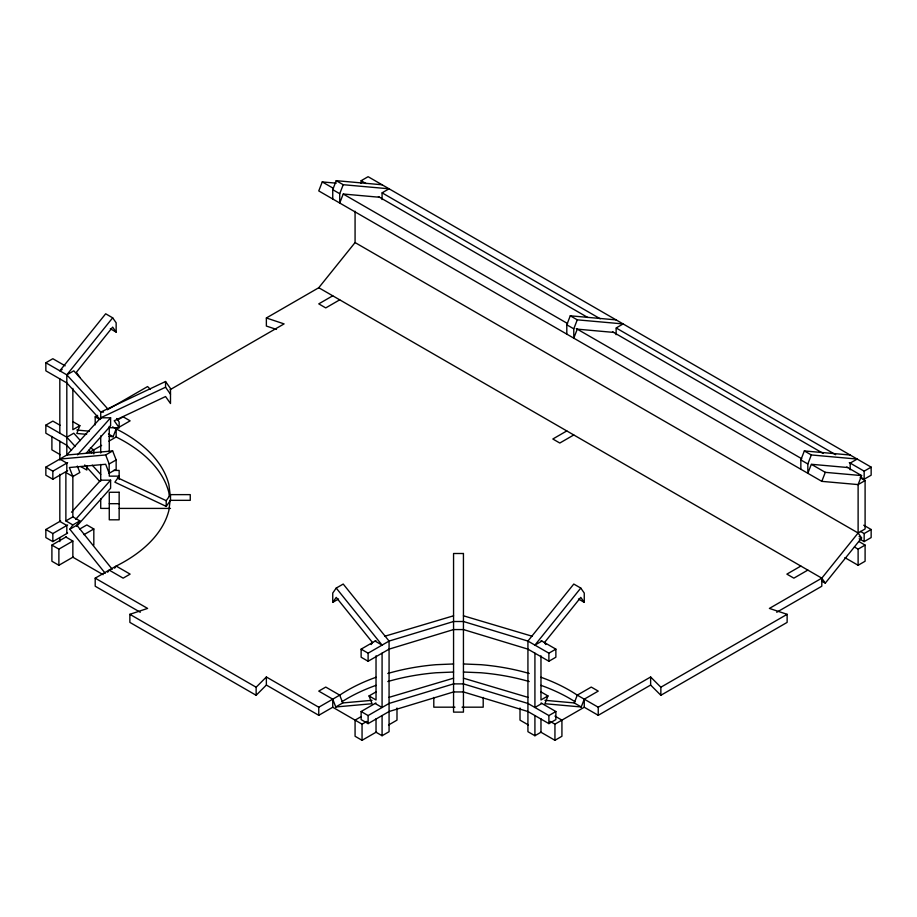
<?xml version="1.0" encoding="UTF-8"?>
<svg xmlns="http://www.w3.org/2000/svg" width="917" height="917" viewBox="0 0 917 917"><rect width="100%" height="100%" fill="white"/><g stroke="black" fill="none" stroke-linecap="round" stroke-linejoin="round"><path stroke-width="1.38" d="M72.856 421.637L79.848 425.671L76.822 433.466L86.599 434.337M108.94 436.332L113.123 436.71L116.15 428.915L130.122 420.846L123.142 416.811L117.319 420.169M336.218 183.171L322.257 181.921L318.761 190.919L821.804 481.356L858.117 484.589L865.098 480.565L865.098 528.96L858.117 532.995L821.804 578.157L769.409 608.418L787.13 614.321L787.13 622.391L660.859 695.281L650.634 685.056L650.634 676.987L598.239 707.236L577.274 695.143A156.967 90.623 0 0 0 540.961 677.273M332.745 198.989L332.745 189.67L336.23 180.672L382.08 184.764M379.523 197.258L343.222 194.014L339.726 203.024L339.726 193.705L343.222 184.707L389.072 188.799L382.08 192.834L382.08 199.551M566.798 334.12L566.798 324.801L570.282 315.803L616.132 319.895M613.576 332.39L577.274 329.146L573.778 338.155L573.778 328.836L577.274 319.838L623.124 323.93L616.132 327.965L616.132 334.682M540.973 691.899L547.953 695.934L544.927 703.729L581.24 706.973L584.255 699.178L598.239 691.109L591.247 687.074L577.274 695.143L574.248 702.938L544.927 700.313M800.85 469.252L800.85 459.933L804.347 450.935L850.185 455.027M847.629 467.521L811.327 464.277L807.831 473.287L807.831 463.968L811.327 454.958L857.177 459.062L850.185 463.096L850.185 469.813M821.804 481.356L825.3 472.347L861.602 475.591L858.117 484.589L858.117 532.995L861.602 537.97L825.3 583.132L821.586 580.988M105.249 573.297L69.841 529.235L72.856 524.937L79.848 520.902L72.856 516.867L65.875 520.902L65.875 472.496L72.856 476.531L79.848 472.496L77.349 466.065M69.841 529.235L76.822 525.2L79.848 520.902M107.656 572.242L109.169 570.099L123.142 578.157L130.122 574.122L116.15 566.064L95.196 578.157L95.196 586.227L140.278 612.258M114.636 568.208L116.15 566.064A156.967 90.623 0 0 0 168.888 510.402L170.138 500.338L190.255 500.338L190.255 494.63L170.138 494.63L168.888 484.566A156.967 90.623 0 0 0 116.15 428.915L112.653 426.898M376.027 718.79L376.027 732.236L382.08 735.732L389.072 731.697L389.072 641.075L343.222 584.049L336.23 588.072L332.745 593.047L332.745 602.366L338.556 598.996M332.745 602.366L336.23 597.391L372.531 642.553L371.144 644.548M166.218 506.39L166.218 500.682L170.493 494.63L170.493 500.338L166.218 506.39L114.877 482.182L119.153 476.141L109.272 476.141L109.272 471.865M66.815 454.706L66.815 374.847L112.653 317.821L105.673 313.786L59.823 370.823L62.15 369.471M276.487 329.432L266.366 326.051L266.366 317.981L318.761 287.732L355.074 242.569L355.074 211.254M540.973 718.79L540.973 732.236L534.92 735.732L527.928 731.697L527.928 641.075L573.778 584.049L580.77 588.072L534.92 645.109L541.901 641.075M77.567 454.832L110.602 417.797L100.721 417.797L66.815 455.027L45.85 467.131L45.85 475.189L52.842 479.224L67.629 470.685M86.06 453.376L110.602 425.855L110.602 417.797M75.687 519.32L110.602 480.176L100.721 480.176L71.515 512.236M76.627 526.335L110.602 488.234L110.602 480.176M95.196 578.157L147.591 608.418L129.87 614.321L129.87 622.391L256.141 695.281L256.141 687.223L266.366 676.987L318.761 707.236L339.726 695.143A156.967 90.623 0 0 1 376.039 677.273M256.141 695.281L266.366 685.056L266.366 676.987M99.77 419.115L66.815 382.916L45.85 370.823L45.85 362.754L52.842 358.719L65.164 365.837M361.126 183.423L361.126 180.729L368.107 176.694L871.15 467.131L871.15 475.189L864.158 479.224L860.444 477.081M45.85 362.754L66.815 374.847L73.796 370.823L107.77 408.913M71.515 450.465L66.815 445.295L45.85 433.202L45.85 425.133L52.842 421.098L60.235 425.362M79.848 425.671L72.856 429.706L72.856 388.418M95.196 424.88L95.196 416.811L97.626 415.401M107.381 409.773L147.591 386.561L150.377 389.347M45.85 425.133L66.815 437.226L73.796 433.202L80.398 440.607M170.195 389.645L284.087 323.896L266.366 317.981M332.745 295.801L318.761 303.871L325.753 307.906L339.726 299.836M45.85 467.131L52.842 471.166L67.629 462.615M89.167 452.562L101.627 445.364M108.894 441.169L116.15 436.985L116.15 428.915M66.815 471.166L66.815 463.096L59.823 459.062L105.673 454.958L112.653 450.935L116.15 459.933L116.15 469.252L109.169 473.287L105.673 464.277L69.371 467.521L72.856 476.531M109.169 473.287L109.169 463.968L116.15 459.933M67.629 533.064L52.842 541.603L45.85 537.568L45.85 529.51L60.648 520.959M45.85 529.51L52.842 533.545L67.629 524.994M73.337 556.928L58.883 565.273L51.902 561.238L51.902 545.099L66.356 536.754M79.607 529.109L86.84 524.937L93.821 528.96L93.821 545.099M51.902 545.099L58.883 549.134L72.856 541.064L72.856 557.204L103.117 574.672M83.963 534.657L93.821 528.96M566.798 430.933L552.825 439.002L559.806 443.037L573.778 434.967M541.087 640.605L555.874 649.144L555.874 657.214L548.893 661.249L527.928 649.144L463.44 629.566L453.56 629.566L389.072 649.144L368.107 661.249L361.126 657.214L361.126 649.144L375.913 640.605M361.126 649.144L368.107 653.179L389.072 641.075L453.56 621.508L463.44 621.508L527.928 641.075L548.893 653.179L555.874 649.144M266.366 685.056L318.761 715.306L332.745 707.236L362.055 724.166L366.88 721.381M342.752 702.938L339.726 695.143L325.753 687.074L318.761 691.109L332.745 699.178L335.76 706.973L342.752 702.938L372.073 700.313M335.76 706.973L372.073 703.729L369.047 695.934L376.027 691.899M541.087 702.984L555.874 711.523L555.874 719.593L548.893 723.628L527.928 711.523L463.44 691.945L453.56 691.945L389.072 711.523L368.107 723.628L361.126 719.593L361.126 711.523L375.913 702.984M361.229 716.578L355.074 720.132L355.074 736.271L362.055 740.306L376.509 731.961M361.126 711.523L368.107 715.558L389.072 703.454L453.56 683.887L463.44 683.887L527.928 703.454L548.893 715.558L555.874 711.523M388.556 725.003L396.992 720.132L396.992 708.027M849.291 462.581L864.158 471.166L871.15 467.131M547.953 695.934L540.973 699.969L540.973 655.827M541.901 703.454L534.92 707.488L534.92 653.179M800.85 566.064L786.878 574.122L793.858 578.157L807.831 570.099M860.444 531.39L864.158 533.545L871.15 529.51L871.15 537.568L864.158 541.603L859.206 538.749M550.12 721.381L554.945 724.166L584.255 707.236L598.239 715.306L650.634 685.056M854.415 547.002L858.117 549.134L865.098 545.099L865.098 561.238L858.117 565.273L844.866 557.616M540.491 731.961L554.945 740.306L561.926 736.271L561.926 720.132L554.945 716.097M776.722 612.258L821.804 586.227L821.804 578.157L318.761 287.732M660.859 695.281L660.859 687.223L787.13 614.321M109.272 427.735L119.153 427.735L114.212 420.743L165.553 396.545L170.493 403.526L170.493 388.51L165.553 381.518L100.721 412.088L100.721 418.805M100.721 417.797L165.553 387.226L165.553 381.518M384.773 636.249L453.56 615.8M388.819 697.424L453.56 678.179M66.815 455.027L112.653 450.935M453.56 663.965L436.125 664.687A156.967 90.623 0 0 0 387.799 673.479M453.56 672.035L436.125 672.757A156.967 90.623 0 0 0 387.799 681.549M103.541 412.088L100.721 412.088L66.815 374.847M113.513 470.432L119.153 470.432L119.153 479.442M109.272 503.685L119.153 503.685M109.272 508.408L100.721 508.408L100.721 498.665M119.153 508.408L170.493 508.408M454.97 707.179L433.798 707.179L433.798 697.436M462.03 707.179L483.202 707.179L483.202 697.436M463.44 663.965L480.875 664.687A156.967 90.623 0 0 1 529.201 673.479M463.44 672.035L480.875 672.757A156.967 90.623 0 0 1 529.201 681.549M76.822 430.062L89.385 431.185M463.44 615.8L532.227 636.249M463.44 678.179L528.181 697.424M117.445 477.688L166.218 500.682M361.126 180.729L366.078 183.595M382.183 192.891L600.257 318.795M616.362 328.091L835.662 454.706M378.389 196.605L587.786 317.5M612.567 331.805L823.191 453.411M846.735 467.005L861.602 475.591M860.146 477.7L865.098 480.565M336.23 180.672L343.222 184.707M570.282 315.803L577.274 319.838M804.347 450.935L811.327 454.958M322.257 181.921L333.41 188.352M343.325 194.083L567.589 323.552M576.254 328.561L801.756 458.752M811.671 464.483L825.3 472.347M332.745 189.67L339.726 193.705M566.798 324.801L573.778 328.836M800.85 459.933L807.831 463.968M863.711 525.212L871.15 529.51M355.074 242.569L858.117 532.995M859.126 536.537L861.602 537.97M859.08 541.626L865.098 545.099M110.327 328.745L116.15 332.103L116.15 322.784L112.653 317.821M578.444 598.996L584.255 602.366L584.255 593.047L580.77 588.072M95.196 416.811L99.85 419.505M108.47 434.016L113.123 436.71M574.248 702.938L581.24 706.973M90.325 447.851L93.821 449.869L93.821 453.904M60.339 454.74L51.902 449.869L51.902 436.423M80.811 466.57L86.84 470.043L86.84 466.008M528.444 725.003L520.008 720.132L520.008 708.027M375.099 641.075L382.08 645.109L336.23 588.072M65.875 520.902L72.856 524.937M369.047 695.934L376.027 699.969L376.027 655.827M375.099 703.454L382.08 707.488L382.08 653.179M65.875 537.03L72.856 541.064M129.87 614.321L256.141 687.223M650.634 676.987L660.859 687.223M66.815 437.226L75.286 446.545M92.239 465.16L100.721 474.467M84.708 464.953L99.77 481.494M88.892 450.132L91.723 453.307M76.822 525.2L112.241 569.262M165.553 387.226L170.493 394.207M116.688 418.53L119.153 422.026L119.153 427.735M821.804 578.157L825.3 583.132M584.255 602.366L580.77 597.391L544.469 642.553L545.856 644.548M116.15 332.103L112.653 327.128L76.352 372.291L79.848 377.265M105.673 454.958L109.169 463.968M169.358 496.406L168.888 492.635A156.967 90.623 0 0 0 116.15 436.985M864.158 471.166L864.158 479.224M864.158 533.545L864.158 541.603M858.117 549.134L858.117 565.273M598.239 707.236L598.239 715.306M584.255 699.178L584.255 707.236M554.945 724.166L554.945 740.306M548.893 653.179L548.893 661.249M548.893 715.558L548.893 723.628M534.92 715.558L534.92 735.732M382.08 715.558L382.08 735.732M368.107 653.179L368.107 661.249M368.107 715.558L368.107 723.628M362.055 724.166L362.055 740.306M332.745 699.178L332.745 707.236M318.761 707.236L318.761 715.306M109.272 426.302L109.272 451.932M100.721 435.862L100.721 453.032M100.721 464.449L100.721 481.184M72.856 475.579L72.856 516.867M66.815 533.545L66.815 525.475L59.823 521.441L59.823 474.272M59.823 378.881L59.823 433.202M59.823 441.26L59.823 460.093M59.823 537.568L59.823 541.603M58.883 549.134L58.883 565.273M52.842 471.166L52.842 479.224M52.842 533.545L52.842 541.603M342.007 701.711A156.967 90.623 0 0 1 376.039 685.343M540.961 685.343A156.967 90.623 0 0 1 574.993 701.711M119.153 492.269L109.272 492.269L109.272 519.813L119.153 519.813L119.153 492.269M463.44 553.501L453.56 553.501L453.56 712.119L463.44 712.119L463.44 553.501"/></g></svg>
